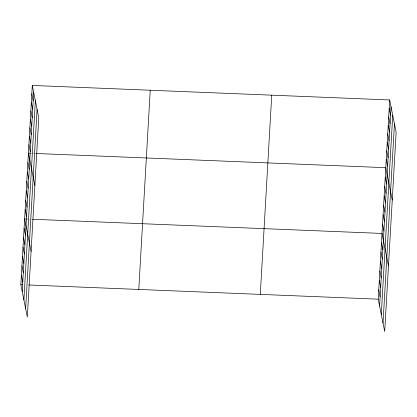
<?xml version="1.0" encoding="UTF-8"?>
<svg xmlns="http://www.w3.org/2000/svg" width="417" height="417" viewBox="0 0 417 417"><rect width="100%" height="100%" fill="white"/><g stroke="black" fill="none" stroke-linecap="round" stroke-linejoin="round"><path stroke-width="0.31" stroke-dasharray="2.08 1.56" d="M30.863 153.279L32.708 153.357M33.324 153.378L35.779 153.482M27.084 219.019L31.384 219.196"/><path stroke-width="0.63" d="M32.302 85.449L38.771 117.823L27.319 317.04L20.85 284.66L32.302 85.449L389.681 99.96L396.15 132.34L384.698 331.551L378.229 299.177L389.681 99.96M22.226 291.54L33.673 92.324M23.905 299.953L35.356 100.742M25.64 308.622L37.087 109.41M138.783 289.45L150.235 90.239M260.297 294.386L271.743 95.17M379.606 306.052L391.052 106.835M381.284 314.465L392.736 115.254M383.02 323.139L394.466 123.922M30.248 153.258L28.408 153.18L34.877 185.56M36.394 153.503L385.788 167.691L392.256 200.071M26.469 218.998L24.629 218.92L31.098 251.3M32.615 219.248L382.008 233.437L388.477 265.811M20.85 284.66L22.695 284.738M28.836 284.988L378.229 299.177M389.191 108.425L390.567 115.306M388.707 116.896L390.083 123.771M388.222 125.361L389.593 132.236M387.732 133.826L389.108 140.701M387.247 142.296L388.623 149.171M386.762 150.761L388.133 157.636M386.272 159.226L387.648 166.102M385.245 177.084L386.622 183.96M384.709 186.477L386.079 193.352M384.166 195.87L385.543 202.745M383.63 205.258L385 212.138M383.087 214.651L384.464 221.526M382.551 224.044L383.921 230.919M381.466 242.824L382.842 249.7M380.929 252.217L382.3 259.093M380.387 261.61L381.763 268.485M379.851 270.998L381.221 277.878M379.308 280.391L380.685 287.266M378.772 289.784L380.142 296.659M31.812 93.914L33.188 100.789M31.327 102.379L32.703 109.259M30.842 110.849L32.213 117.724M30.352 119.314L31.728 126.189M29.868 127.779L31.244 134.66M29.383 136.25L30.754 143.125M28.893 144.715L30.269 151.59M27.866 162.573L29.242 169.448M27.329 171.966L28.7 178.841M26.787 181.353L28.163 188.234M26.25 190.746L27.621 197.622M25.708 200.139L27.084 207.014M25.166 209.532L26.542 216.407M24.087 228.313L25.463 235.188M23.55 237.706L24.921 244.581M23.008 247.093L24.384 253.974M22.471 256.486L23.842 263.362M21.929 265.879L23.305 272.754M21.392 275.272L22.763 282.147"/></g></svg>
